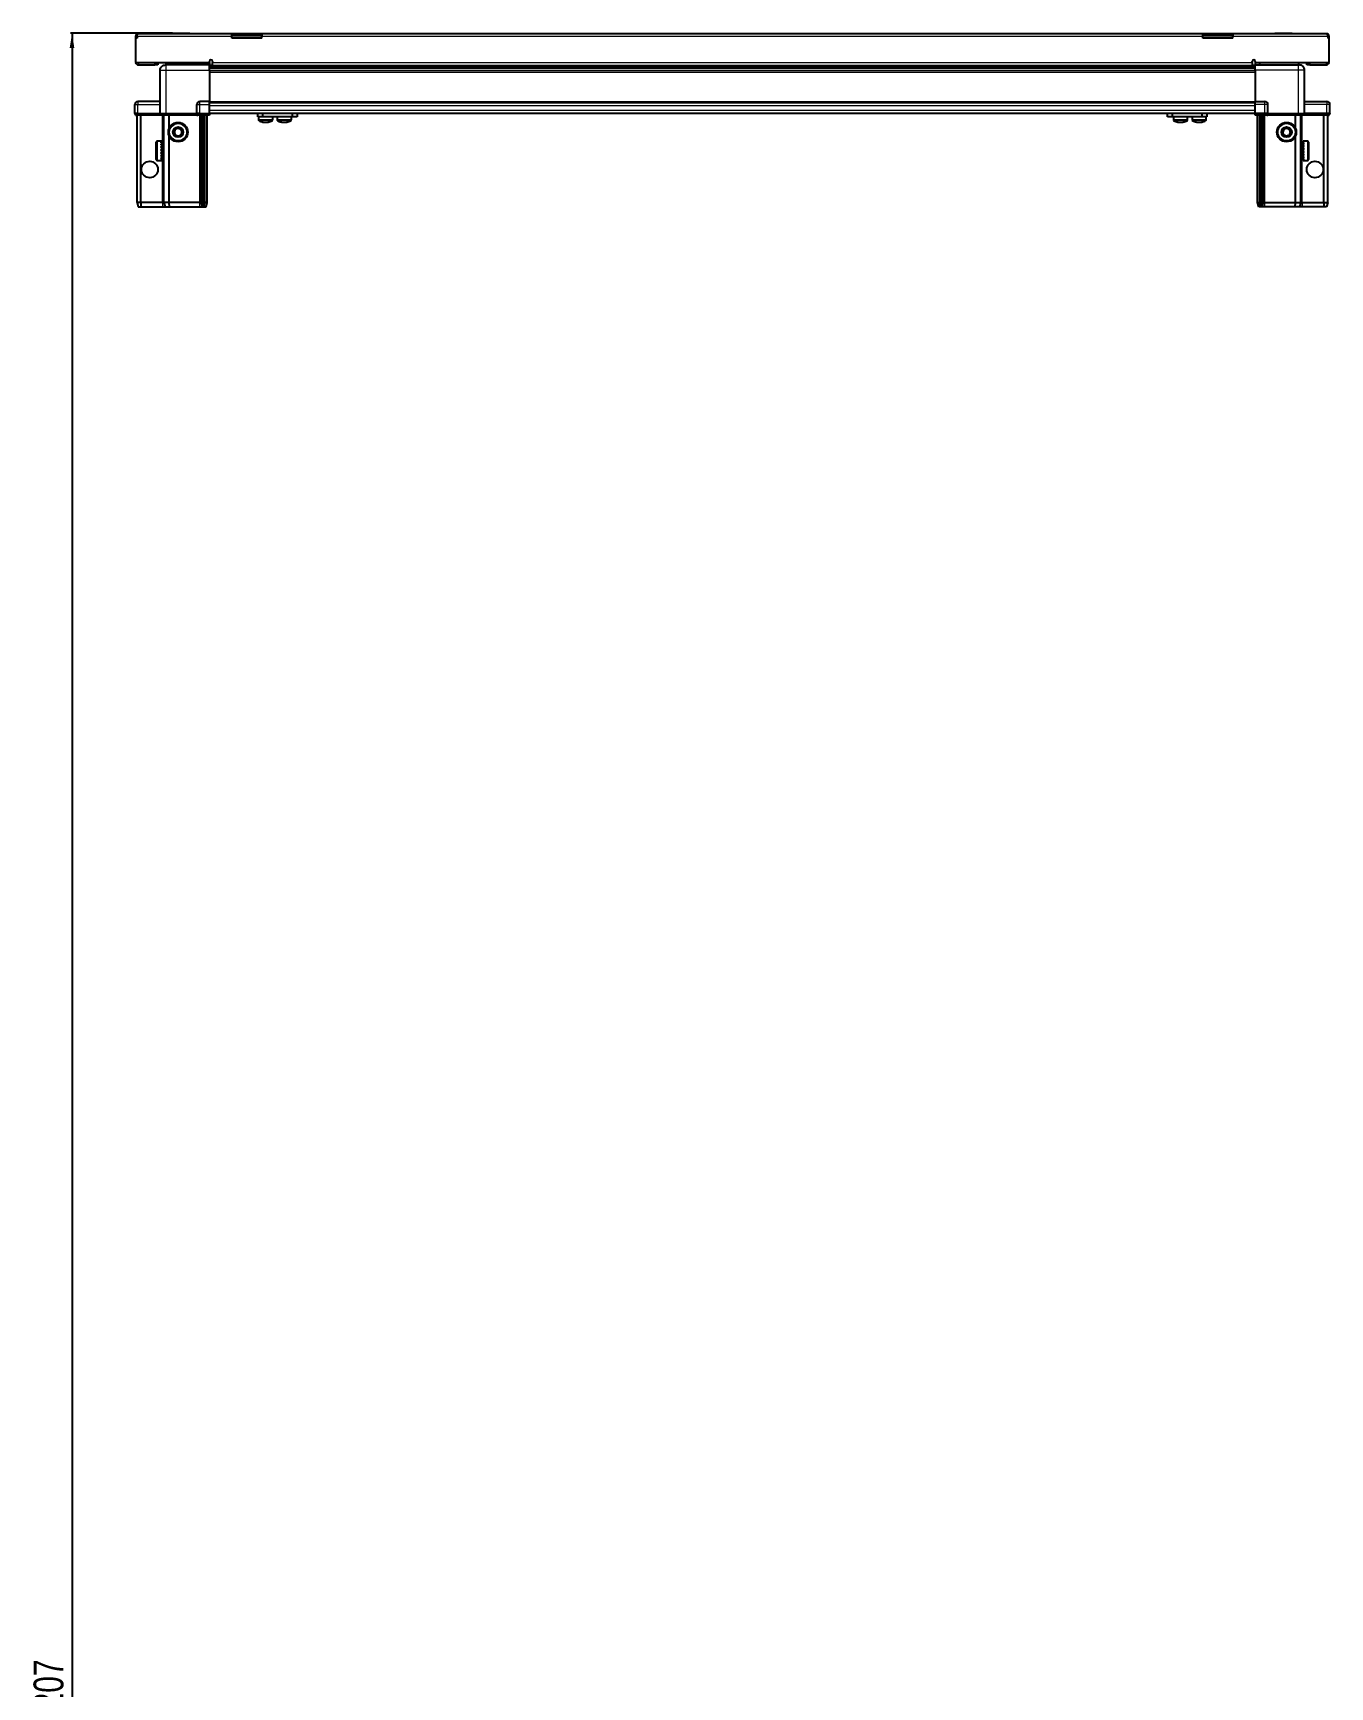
# Model space of a CAD drawing. Header units: millimetres. Extents: x 799 to 5057, y -1414 to 2134.
# Drawn here: x 855 to 1723, y -307 to 799 of the extents above; entities that cross this region are included whole.
import ezdxf

# ---------------------------------------------------------------- set-up
doc = ezdxf.new("R2010")
doc.units = ezdxf.units.MM
doc.layers.add('FORMAT', color=7, linetype='Continuous')
doc.styles.add('SLDTEXTSTYLE0', font='TXT', dxfattribs={"width": 0.75})
doc.dimstyles.new('SLDDIMSTYLE0', dxfattribs={"dimtxt": 20, "dimasz": 10, "dimexe": 0, "dimexo": 0.0625, "dimgap": 5, "dimtad": 2, "dimdec": 1, "dimrnd": 1e-09, "dimzin": 12, "dimdsep": 46, "dimtxsty": 'SLDTEXTSTYLE0', "dimsah": 1, "dimcen": 0.09, "dimadec": 0, "dimazin": 3, "dimtfac": 1, "dimtofl": 0, "dimtmove": 0, "dimatfit": 3, "dimfxl": 0, "dimfrac": 2, "dimtolj": 1, "dimtzin": 12, "dimarcsym": 0})

# ---------------------------------------------------------------- blocks, each defined once
blk = doc.blocks.new('_D_9')
at = {"layer": 'FORMAT'}
for p, q in [((948.8, 799.4), (880.5, 799.4)), ((881.5, 799.4), (881.5, -1407.6)), ((926.1, -1407.6), (880.5, -1407.6))]:
    blk.add_line(p, q, dxfattribs=at)
for points in [[(881.5, 799.4), (879.9, 789.4), (883, 789.4)], [(881.5, -1407.6), (883, -1397.6), (879.9, -1397.6)]]:
    blk.add_solid(points, dxfattribs=at)
at = {"layer": 'FORMAT', "insert": (855.7, -333.6), "char_height": 20, "attachment_point": 1, "rotation": 90, "style": 'SLDTEXTSTYLE0'}
blk.add_mtext('2207', dxfattribs=at)

msp = doc.modelspace()

# ---------------------------------------------------------------- linework, layer by layer
at = {"color": 7, "linetype": 'Continuous', "lineweight": 25}
for p, q in [((924.97, 797.01), (923.97, 797.01)), ((923.97, 797.01), (923.97, 796.11)), ((924.97, 797.01), (924.97, 796.11)), ((925.57, 799.11), (988.47, 799.11)), ((948.84, 799.41), (948.84, 799.11)), ((948.84, 799.41), (960.41, 799.41)), ((960.41, 799.11), (960.41, 799.41)), ((988.47, 797.01), (988.47, 799.11)), ((988.47, 799.11), (998.47, 799.11)), ((998.47, 797.61), (988.47, 797.61)), ((988.47, 796.11), (988.47, 797.01)), ((998.47, 799.11), (1008.47, 799.11)), ((1008.47, 797.61), (998.47, 797.61)), ((1008.47, 799.11), (1638.47, 799.11)), ((1008.47, 799.11), (1008.47, 797.01)), ((1008.47, 796.11), (1008.47, 797.01)), ((1638.47, 797.01), (1638.47, 799.11)), ((1638.47, 799.11), (1648.47, 799.11)), ((1648.47, 797.61), (1638.47, 797.61)), ((1638.47, 796.11), (1638.47, 797.01)), ((1648.47, 799.11), (1658.47, 799.11)), ((1658.47, 797.61), (1648.47, 797.61)), ((1658.47, 799.11), (1658.47, 797.01)), ((1658.47, 799.11), (1721.37, 799.11)), ((1658.47, 796.11), (1658.47, 797.01)), ((1686.54, 799.41), (1686.54, 799.11)), ((1686.54, 799.41), (1697.02, 799.41)), ((1697.02, 799.41), (1698.11, 799.41)), ((1698.11, 799.11), (1698.11, 799.41)), ((1721.97, 797.01), (1721.97, 796.11)), ((1721.97, 797.01), (1722.97, 797.01)), ((1722.97, 796.11), (1722.97, 797.01)), ((923.97, 796.11), (923.97, 779.61)), ((924.97, 796.11), (923.97, 796.11)), ((1008.47, 796.11), (988.47, 796.11)), ((1658.47, 796.11), (1638.47, 796.11)), ((1722.97, 796.11), (1721.97, 796.11)), ((1722.97, 779.61), (1722.97, 796.11)), ((923.97, 779.61), (973.47, 779.61)), ((926.07, 778.11), (936.97, 778.11)), ((938.97, 778.11), (936.97, 778.11)), ((938.97, 779.61), (938.97, 778.11)), ((944.22, 779.61), (944.22, 778.11)), ((973.47, 778.11), (944.47, 778.11)), ((970.72, 778.11), (970.72, 779.61)), ((973.47, 779.61), (973.47, 780.46)), ((973.47, 779.61), (973.47, 778.11)), ((973.47, 777.46), (997.35, 777.46)), ((1673.47, 775.66), (973.47, 775.66)), ((1673.47, 775.63), (973.47, 775.63)), ((975.47, 780.46), (975.47, 779.71)), ((975.47, 777.61), (975.47, 779.71)), ((975.47, 777.61), (1671.47, 777.61)), ((991.97, 777.61), (991.97, 777.46)), ((992.13, 777.61), (992.13, 777.46)), ((992.34, 777.61), (992.34, 777.46)), ((992.89, 777.61), (992.89, 777.46)), ((993.3, 777.61), (993.3, 777.46)), ((994.19, 777.61), (994.19, 777.46)), ((994.78, 777.61), (994.78, 777.46)), ((995.92, 777.61), (995.92, 777.46)), ((996.61, 777.61), (996.61, 777.46)), ((997.35, 777.46), (997.89, 777.46)), ((997.89, 777.61), (997.89, 777.46)), ((997.89, 777.46), (998.62, 777.46)), ((997.89, 777.46), (997.89, 777.46)), ((998.08, 777.61), (998.08, 777.46)), ((998.58, 777.61), (998.58, 777.46)), ((998.62, 777.46), (998.63, 777.46)), ((998.63, 777.61), (998.63, 777.46)), ((998.63, 777.46), (999.59, 777.46)), ((999.59, 777.46), (1647.35, 777.46)), ((999.92, 777.61), (999.92, 777.46)), ((999.93, 777.61), (999.93, 777.46)), ((1000.63, 777.61), (1000.63, 777.46)), ((1001.8, 777.61), (1001.8, 777.46)), ((1002.42, 777.61), (1002.42, 777.46)), ((1003.37, 777.61), (1003.37, 777.46)), ((1003.82, 777.61), (1003.82, 777.46)), ((1004.45, 777.61), (1004.45, 777.46)), ((1004.7, 777.61), (1004.7, 777.46)), ((1004.94, 777.61), (1004.94, 777.46)), ((1004.97, 777.61), (1004.97, 777.46)), ((1641.97, 777.61), (1641.97, 777.46)), ((1642.08, 777.61), (1642.08, 777.46)), ((1642.26, 777.61), (1642.26, 777.46)), ((1642.77, 777.61), (1642.77, 777.46)), ((1643.16, 777.61), (1643.16, 777.46)), ((1644.02, 777.61), (1644.02, 777.46)), ((1644.58, 777.61), (1644.58, 777.46)), ((1645.7, 777.61), (1645.7, 777.46)), ((1646.38, 777.61), (1646.38, 777.46)), ((1647.35, 777.46), (1647.65, 777.46)), ((1647.65, 777.61), (1647.65, 777.46)), ((1647.65, 777.46), (1647.66, 777.46)), ((1647.66, 777.46), (1648.39, 777.46)), ((1647.92, 777.61), (1647.92, 777.46)), ((1648.39, 777.61), (1648.39, 777.46)), ((1648.39, 777.46), (1649.68, 777.46)), ((1649.59, 777.46), (1673.47, 777.46)), ((1649.68, 777.61), (1649.68, 777.46)), ((1649.78, 777.61), (1649.78, 777.46)), ((1650.4, 777.61), (1650.4, 777.46)), ((1651.6, 777.61), (1651.6, 777.46)), ((1652.22, 777.61), (1652.22, 777.46)), ((1653.21, 777.61), (1653.21, 777.46)), ((1653.68, 777.61), (1653.68, 777.46)), ((1654.35, 777.61), (1654.35, 777.46)), ((1654.63, 777.61), (1654.63, 777.46)), ((1654.92, 777.61), (1654.92, 777.46)), ((1654.97, 777.46), (1654.97, 777.61)), ((1654.97, 777.61), (1654.97, 777.46)), ((1671.47, 779.71), (1671.47, 780.46)), ((1671.47, 779.71), (1671.47, 777.61)), ((1673.47, 780.46), (1673.47, 779.61)), ((1673.47, 779.61), (1722.97, 779.61)), ((1673.47, 779.61), (1673.47, 778.11)), ((1673.47, 778.11), (1702.47, 778.11)), ((1676.22, 779.61), (1676.22, 778.11)), ((1702.72, 778.11), (1702.72, 779.61)), ((1707.97, 778.11), (1707.97, 779.61)), ((1709.97, 778.11), (1707.97, 778.11)), ((1709.97, 778.11), (1720.87, 778.11)), ((940.47, 745.61), (940.47, 774.61)), ((973.47, 774.61), (973.47, 753.61)), ((1673.47, 774.61), (1673.47, 753.61)), ((1706.47, 745.61), (1706.47, 774.61)), ((940.47, 753.61), (925.47, 753.61)), ((973.47, 753.61), (966.97, 753.61)), ((973.47, 751.61), (973.47, 753.61)), ((973.47, 752.96), (1673.47, 752.96)), ((1673.47, 753.61), (1679.97, 753.61)), ((1673.47, 751.61), (1673.47, 753.61)), ((1706.47, 753.61), (1721.47, 753.61)), ((923.47, 745.61), (923.47, 751.61)), ((923.47, 745.61), (923.47, 745.27)), ((923.47, 745.61), (923.47, 745.61)), ((923.47, 745.61), (923.47, 745.27)), ((925.47, 745.61), (923.47, 745.61)), ((923.47, 745.27), (923.97, 744.41)), ((923.47, 745.27), (923.97, 744.41)), ((923.97, 744.41), (925.47, 744.41)), ((924.97, 686.11), (924.97, 744.41)), ((925.47, 745.61), (940.27, 745.61)), ((940.27, 744.41), (925.47, 744.41)), ((927.47, 686.11), (927.47, 744.41)), ((940.27, 745.61), (940.47, 745.61)), ((940.47, 744.41), (940.27, 744.41)), ((940.47, 745.61), (940.47, 744.41)), ((940.47, 745.61), (944.47, 745.61)), ((944.47, 744.41), (940.47, 744.41)), ((942.97, 686.11), (942.97, 744.41)), ((944.47, 745.61), (964.77, 745.61)), ((964.77, 744.41), (944.47, 744.41)), ((946.47, 735.61), (946.47, 744.41)), ((964.77, 745.61), (964.97, 745.61)), ((964.97, 744.41), (964.77, 744.41)), ((964.97, 745.61), (964.97, 751.61)), ((964.97, 745.61), (964.97, 744.41)), ((966.97, 745.61), (964.97, 745.61)), ((964.97, 745.61), (966.97, 745.61)), ((964.97, 744.41), (965.65, 744.41)), ((973.47, 744.41), (965.65, 744.41)), ((966.97, 745.61), (973.47, 745.61)), ((966.97, 745.27), (973.47, 745.27)), ((967.97, 686.11), (967.97, 744.41)), ((968.97, 686.11), (968.97, 744.41)), ((970.47, 686.11), (970.47, 744.41)), ((971.97, 686.11), (971.97, 744.41)), ((973.47, 745.61), (973.47, 751.61)), ((973.47, 745.76), (1673.47, 745.76)), ((973.47, 745.61), (973.47, 745.27)), ((973.47, 745.27), (973.47, 744.41)), ((1005.92, 743.26), (1005.92, 745.76)), ((1008.92, 743.26), (1005.92, 743.26)), ((1006.27, 743.26), (1006.27, 741.35)), ((1008.92, 745.76), (1008.92, 743.26)), ((1029.12, 743.26), (1008.92, 743.26)), ((1015.77, 741.35), (1015.77, 743.26)), ((1018.72, 743.26), (1018.72, 741.35)), ((1018.77, 743.26), (1018.77, 741.35)), ((1028.27, 741.35), (1028.27, 743.26)), ((1029.12, 743.26), (1029.12, 745.76)), ((1032.12, 743.26), (1029.12, 743.26)), ((1032.12, 745.76), (1032.12, 743.26)), ((1614.82, 743.26), (1614.82, 745.76)), ((1617.82, 743.26), (1614.82, 743.26)), ((1617.82, 745.76), (1617.82, 743.26)), ((1638.02, 743.26), (1617.82, 743.26)), ((1618.67, 743.26), (1618.67, 741.35)), ((1628.17, 741.35), (1628.17, 743.26)), ((1628.22, 741.35), (1628.22, 743.26)), ((1631.17, 743.26), (1631.17, 741.35)), ((1638.02, 743.26), (1638.02, 745.76)), ((1641.02, 743.26), (1638.02, 743.26)), ((1640.67, 741.35), (1640.67, 743.26)), ((1641.02, 745.76), (1641.02, 743.26)), ((1673.47, 745.61), (1673.47, 751.61)), ((1673.47, 745.61), (1679.97, 745.61)), ((1673.47, 745.61), (1673.47, 745.27)), ((1673.47, 745.61), (1673.47, 745.61)), ((1679.97, 745.61), (1673.47, 745.61)), ((1673.47, 744.41), (1673.47, 745.27)), ((1673.47, 745.27), (1673.47, 745.27)), ((1673.47, 745.27), (1679.97, 745.27)), ((1681.29, 744.41), (1673.47, 744.41)), ((1674.97, 686.11), (1674.97, 744.41)), ((1676.47, 686.11), (1676.47, 744.41)), ((1677.97, 686.11), (1677.97, 744.41)), ((1678.97, 686.11), (1678.97, 744.41)), ((1681.97, 745.61), (1679.97, 745.61)), ((1681.29, 744.41), (1681.97, 744.41)), ((1681.97, 745.61), (1681.97, 751.61)), ((1681.97, 745.61), (1681.97, 744.41)), ((1681.97, 745.61), (1682.17, 745.61)), ((1682.17, 744.41), (1681.97, 744.41)), ((1682.17, 745.61), (1702.47, 745.61)), ((1702.47, 744.41), (1682.17, 744.41)), ((1700.47, 735.61), (1700.47, 744.41)), ((1702.47, 745.61), (1706.47, 745.61)), ((1706.47, 744.41), (1702.47, 744.41)), ((1703.97, 686.11), (1703.97, 744.41)), ((1706.47, 745.61), (1706.47, 744.41)), ((1706.47, 745.61), (1706.67, 745.61)), ((1706.67, 744.41), (1706.47, 744.41)), ((1706.67, 745.61), (1721.47, 745.61)), ((1721.47, 745.61), (1706.67, 745.61)), ((1721.47, 744.41), (1706.67, 744.41)), ((1719.47, 686.11), (1719.47, 744.41)), ((1723.47, 745.61), (1721.47, 745.61)), ((1721.47, 744.41), (1722.97, 744.41)), ((1721.97, 686.11), (1721.97, 744.41)), ((1722.97, 744.41), (1723.47, 745.27)), ((1723.47, 745.61), (1723.47, 751.61)), ((1723.47, 745.61), (1723.47, 745.27)), ((946.47, 686.11), (946.47, 730.61)), ((1700.47, 686.11), (1700.47, 730.61)), ((937.77, 714.91), (937.77, 726.31)), ((941.47, 727.11), (938.57, 727.11)), ((940.97, 727.01), (941.47, 727.01)), ((940.97, 727.01), (940.97, 726.85)), ((940.97, 726.85), (941.47, 726.85)), ((940.97, 726.36), (941.47, 726.36)), ((940.97, 726.36), (940.97, 725.98)), ((940.97, 725.98), (941.47, 725.98)), ((940.97, 725.14), (941.47, 725.14)), ((940.97, 725.14), (940.97, 724.59)), ((940.97, 724.59), (941.47, 724.59)), ((940.97, 723.48), (941.47, 723.48)), ((940.97, 723.48), (940.97, 722.8)), ((940.97, 722.8), (941.47, 722.8)), ((940.97, 721.54), (941.47, 721.54)), ((940.97, 721.54), (940.97, 720.81)), ((940.97, 721.24), (941.47, 721.24)), ((940.97, 720.81), (941.47, 720.81)), ((940.97, 719.51), (941.47, 719.51)), ((940.97, 719.51), (940.97, 718.79)), ((941.47, 727.01), (941.47, 727.11)), ((941.47, 726.85), (941.47, 727.01)), ((941.47, 726.36), (941.47, 726.85)), ((941.47, 725.98), (941.47, 726.36)), ((941.47, 725.14), (941.47, 725.98)), ((941.47, 724.59), (941.47, 725.14)), ((941.57, 725.01), (941.47, 725.01)), ((941.47, 723.48), (941.47, 724.59)), ((941.47, 722.8), (941.47, 723.48)), ((941.47, 721.54), (941.47, 722.8)), ((941.47, 721.24), (941.47, 721.54)), ((941.47, 719.51), (941.47, 720.81)), ((941.57, 723.49), (941.57, 725.01)), ((941.57, 716.21), (941.57, 723.49)), ((942.45, 723.92), (941.97, 724.61)), ((941.97, 716.61), (941.97, 724.61)), ((942.94, 724.61), (942.45, 723.92)), ((942.45, 717.3), (942.45, 723.92)), ((942.97, 724.61), (942.94, 724.61)), ((942.94, 716.61), (942.94, 724.61)), ((1704, 724.61), (1703.97, 724.61)), ((1704.49, 723.92), (1704, 724.61)), ((1704, 724.61), (1704, 723.56)), ((1704, 723.56), (1704, 716.61)), ((1704.97, 724.61), (1704.49, 723.92)), ((1704.49, 723.92), (1704.49, 723.05)), ((1704.49, 723.05), (1704.49, 717.3)), ((1704.97, 724.61), (1704.97, 723.56)), ((1704.97, 723.56), (1704.97, 716.61)), ((1705.47, 725.01), (1705.37, 725.01)), ((1705.37, 725.01), (1705.37, 716.21)), ((1708.37, 727.11), (1705.47, 727.11)), ((1705.47, 727.11), (1705.47, 727.1)), ((1705.97, 727.1), (1705.47, 727.1)), ((1705.47, 727.1), (1705.47, 727.02)), ((1705.47, 727.02), (1705.47, 726.67)), ((1705.97, 727.02), (1705.47, 727.02)), ((1705.97, 726.67), (1705.47, 726.67)), ((1705.47, 726.67), (1705.47, 726.37)), ((1705.47, 726.37), (1705.47, 725.65)), ((1705.97, 726.37), (1705.47, 726.37)), ((1705.97, 725.65), (1705.47, 725.65)), ((1705.47, 725.65), (1705.47, 725.16)), ((1705.47, 725.16), (1705.47, 724.14)), ((1705.97, 725.16), (1705.47, 725.16)), ((1705.97, 724.14), (1705.47, 724.14)), ((1705.47, 724.14), (1705.47, 723.5)), ((1705.47, 723.5), (1705.47, 722.28)), ((1705.97, 723.5), (1705.47, 723.5)), ((1705.97, 722.28), (1705.47, 722.28)), ((1705.47, 722.28), (1705.47, 721.74)), ((1705.97, 721.74), (1705.47, 721.74)), ((1705.47, 721.56), (1705.47, 720.26)), ((1705.97, 721.56), (1705.47, 721.56)), ((1705.97, 720.26), (1705.47, 720.26)), ((1705.97, 719.87), (1705.47, 719.87)), ((1705.47, 719.87), (1705.47, 719.53)), ((1705.97, 719.53), (1705.47, 719.53)), ((1705.47, 719.53), (1705.47, 718.27)), ((1705.97, 727.02), (1705.97, 727.1)), ((1705.97, 726.37), (1705.97, 726.67)), ((1705.97, 725.16), (1705.97, 725.65)), ((1705.97, 723.5), (1705.97, 724.14)), ((1705.97, 721.56), (1705.97, 722.28)), ((1705.97, 719.53), (1705.97, 720.26)), ((1709.17, 726.31), (1709.17, 724.82)), ((1709.17, 724.82), (1709.17, 714.91)), ((938.57, 714.11), (941.47, 714.11)), ((940.97, 719.38), (941.47, 719.38)), ((940.97, 718.79), (941.47, 718.79)), ((940.97, 717.58), (941.47, 717.58)), ((940.97, 717.58), (940.97, 716.95)), ((940.97, 716.95), (941.47, 716.95)), ((940.97, 715.95), (941.47, 715.95)), ((940.97, 715.95), (940.97, 715.47)), ((940.97, 715.47), (941.47, 715.47)), ((940.97, 714.78), (941.47, 714.78)), ((940.97, 714.78), (940.97, 714.49)), ((940.97, 714.49), (941.47, 714.49)), ((940.97, 714.17), (941.47, 714.17)), ((940.97, 714.17), (940.97, 714.11)), ((940.97, 714.11), (941.47, 714.11)), ((941.47, 718.79), (941.47, 719.38)), ((941.47, 717.58), (941.47, 718.79)), ((941.47, 716.95), (941.47, 717.58)), ((941.47, 715.95), (941.47, 716.95)), ((941.47, 716.21), (941.57, 716.21)), ((941.47, 715.47), (941.47, 715.95)), ((941.47, 714.78), (941.47, 715.47)), ((941.47, 714.49), (941.47, 714.78)), ((941.47, 714.17), (941.47, 714.49)), ((941.47, 714.11), (941.47, 714.17)), ((941.47, 714.11), (941.47, 714.11)), ((941.97, 716.61), (942.45, 717.3)), ((942.45, 717.3), (942.94, 716.61)), ((942.94, 716.61), (942.97, 716.61)), ((1703.97, 716.61), (1704, 716.61)), ((1704, 716.61), (1704.49, 717.3)), ((1704.49, 717.3), (1704.97, 716.61)), ((1705.37, 716.21), (1705.47, 716.21)), ((1705.97, 718.27), (1705.47, 718.27)), ((1705.47, 718.27), (1705.47, 717.6)), ((1705.47, 717.6), (1705.47, 716.51)), ((1705.97, 717.6), (1705.47, 717.6)), ((1705.97, 716.51), (1705.47, 716.51)), ((1705.47, 716.51), (1705.47, 715.96)), ((1705.47, 715.96), (1705.47, 715.15)), ((1705.97, 715.96), (1705.47, 715.96)), ((1705.97, 715.15), (1705.47, 715.15)), ((1705.47, 715.15), (1705.47, 714.79)), ((1705.47, 714.79), (1705.47, 714.33)), ((1705.97, 714.79), (1705.47, 714.79)), ((1705.97, 714.33), (1705.47, 714.33)), ((1705.47, 714.33), (1705.47, 714.18)), ((1705.47, 714.18), (1705.47, 714.11)), ((1705.97, 714.18), (1705.47, 714.18)), ((1705.47, 714.11), (1708.37, 714.11)), ((1705.97, 717.6), (1705.97, 718.27)), ((1705.97, 715.96), (1705.97, 716.51)), ((1705.97, 714.79), (1705.97, 715.15)), ((1705.97, 714.18), (1705.97, 714.33)), ((927.47, 686.11), (924.97, 686.11)), ((924.97, 686.11), (925.77, 683.11)), ((925.77, 683.11), (927.63, 683.11)), ((941.97, 686.11), (927.47, 686.11)), ((927.47, 686.11), (927.63, 683.11)), ((927.63, 683.11), (941.97, 683.11)), ((942.97, 686.11), (941.97, 686.11)), ((941.97, 683.11), (943.77, 683.11)), ((946.47, 686.11), (942.97, 686.11)), ((942.97, 686.11), (943.77, 683.11)), ((943.77, 683.11), (946.8, 683.11)), ((966.97, 686.11), (946.47, 686.11)), ((946.8, 683.11), (946.47, 686.11)), ((946.8, 683.11), (966.97, 683.11)), ((967.97, 686.11), (966.97, 686.11)), ((966.97, 683.11), (968.77, 683.11)), ((968.97, 686.11), (967.97, 686.11)), ((968.77, 683.11), (967.97, 686.11)), ((968.77, 683.11), (969.51, 683.11)), ((970.47, 686.11), (968.97, 686.11)), ((969.51, 683.11), (968.97, 686.11)), ((969.51, 683.11), (970.02, 683.11)), ((970.02, 683.11), (970.47, 686.11)), ((970.02, 683.11), (971.17, 683.11)), ((971.97, 686.11), (970.47, 686.11)), ((971.17, 683.11), (971.97, 686.11)), ((1675.77, 683.11), (1674.97, 686.11)), ((1674.97, 686.11), (1676.47, 686.11)), ((1676.93, 683.11), (1675.77, 683.11)), ((1676.47, 686.11), (1677.97, 686.11)), ((1676.93, 683.11), (1676.47, 686.11)), ((1677.43, 683.11), (1676.93, 683.11)), ((1677.43, 683.11), (1677.97, 686.11)), ((1678.17, 683.11), (1677.43, 683.11)), ((1677.97, 686.11), (1678.97, 686.11)), ((1678.17, 683.11), (1678.97, 686.11)), ((1679.97, 683.11), (1678.17, 683.11)), ((1678.97, 686.11), (1679.97, 686.11)), ((1679.97, 686.11), (1700.47, 686.11)), ((1700.14, 683.11), (1679.97, 683.11)), ((1700.14, 683.11), (1700.47, 686.11)), ((1703.17, 683.11), (1700.14, 683.11)), ((1700.47, 686.11), (1703.97, 686.11)), ((1703.97, 686.11), (1703.17, 683.11)), ((1704.97, 683.11), (1703.17, 683.11)), ((1703.97, 686.11), (1704.97, 686.11)), ((1704.97, 686.11), (1719.47, 686.11)), ((1719.32, 683.11), (1704.97, 683.11)), ((1719.47, 686.11), (1719.32, 683.11)), ((1721.17, 683.11), (1719.32, 683.11)), ((1719.47, 686.11), (1721.97, 686.11)), ((1721.97, 686.11), (1721.17, 683.11))]:
    msp.add_line(p, q, dxfattribs=at)
at = {"color": 8, "linetype": 'Continuous', "lineweight": 18}
for p, q in [((988.47, 797.01), (924.97, 797.01)), ((998.47, 797.61), (998.47, 799.11)), ((1638.47, 797.01), (1008.47, 797.01)), ((1648.47, 799.11), (1648.47, 797.61)), ((1721.97, 797.01), (1658.47, 797.01)), ((926.07, 779.61), (926.07, 778.11)), ((936.97, 778.11), (936.97, 779.61)), ((973.47, 778.11), (975.47, 778.11)), ((1673.47, 776.87), (973.47, 776.87)), ((975.47, 779.71), (1671.47, 779.71)), ((1671.47, 778.11), (1673.47, 778.11)), ((1709.97, 779.61), (1709.97, 778.11)), ((1720.87, 779.61), (1720.87, 778.11)), ((944.47, 774.61), (973.47, 774.61)), ((944.47, 745.61), (944.47, 774.61)), ((973.47, 774.42), (1673.47, 774.42)), ((1673.47, 773.01), (973.47, 773.01)), ((1702.47, 774.61), (1673.47, 774.61)), ((1702.47, 745.61), (1702.47, 774.61)), ((925.47, 753.61), (925.47, 751.61)), ((966.97, 751.61), (966.97, 753.61)), ((973.47, 753.61), (1673.47, 753.61)), ((1679.97, 751.61), (1679.97, 753.61)), ((1721.47, 753.61), (1721.47, 751.61)), ((923.47, 751.61), (925.47, 751.61)), ((925.47, 745.61), (925.47, 751.61)), ((925.47, 751.61), (940.47, 751.61)), ((925.47, 745.61), (925.47, 744.41)), ((940.27, 744.41), (940.27, 745.61)), ((941.97, 724.61), (941.97, 744.41)), ((944.47, 745.61), (944.47, 744.41)), ((964.77, 744.41), (964.77, 745.61)), ((964.97, 751.61), (966.97, 751.61)), ((966.97, 751.61), (973.47, 751.61)), ((966.97, 745.61), (966.97, 751.61)), ((966.97, 745.61), (966.97, 745.27)), ((966.97, 686.11), (966.97, 744.41)), ((973.47, 750.96), (1673.47, 750.96)), ((973.47, 747.76), (1673.47, 747.76)), ((1679.97, 751.61), (1673.47, 751.61)), ((1673.47, 745.61), (1673.47, 745.27)), ((1679.97, 745.61), (1679.97, 751.61)), ((1681.97, 751.61), (1679.97, 751.61)), ((1679.97, 745.61), (1679.97, 745.27)), ((1679.97, 686.11), (1679.97, 744.41)), ((1682.17, 745.61), (1682.17, 744.41)), ((1702.47, 745.61), (1702.47, 744.41)), ((1704.97, 724.61), (1704.97, 744.41)), ((1721.47, 751.61), (1706.47, 751.61)), ((1706.67, 745.61), (1706.67, 744.41)), ((1721.47, 745.61), (1721.47, 751.61)), ((1723.47, 751.61), (1721.47, 751.61)), ((1721.47, 745.61), (1721.47, 744.41)), ((1015.77, 741.35), (1006.27, 741.35)), ((1015.58, 740.98), (1006.46, 740.98)), ((1018.77, 741.35), (1018.72, 741.35)), ((1028.27, 741.35), (1018.77, 741.35)), ((1018.96, 740.98), (1018.91, 740.98)), ((1028.08, 740.98), (1018.96, 740.98)), ((1620.88, 741.35), (1618.67, 741.35)), ((1620.98, 740.98), (1618.86, 740.98)), ((1628.17, 741.35), (1620.88, 741.35)), ((1627.98, 740.98), (1620.98, 740.98)), ((1628.03, 740.98), (1627.98, 740.98)), ((1628.22, 741.35), (1628.17, 741.35)), ((1638.67, 741.35), (1631.17, 741.35)), ((1638.56, 740.98), (1631.36, 740.98)), ((1640.48, 740.98), (1638.56, 740.98)), ((1640.67, 741.35), (1638.67, 741.35)), ((938.57, 714.11), (938.57, 727.11)), ((1708.37, 727.11), (1708.37, 725.41)), ((1708.37, 725.41), (1708.37, 714.11)), ((941.97, 686.11), (941.97, 716.61)), ((1704.97, 686.11), (1704.97, 716.61)), ((941.97, 686.11), (941.97, 683.11)), ((966.97, 683.11), (966.97, 686.11)), ((1679.97, 683.11), (1679.97, 686.11)), ((1704.97, 686.11), (1704.97, 683.11))]:
    msp.add_line(p, q, dxfattribs=at)
at = {"color": 7, "linetype": 'Continuous', "lineweight": 25}
for centre, radius in [((952.47, 733.11), 6.5), ((952.47, 733.11), 3.46), ((1694.47, 733.11), 6.5), ((1694.47, 733.11), 3.46), ((933.47, 708.11), 5.5), ((1713.47, 708.11), 5.5)]:
    msp.add_circle(centre, radius, dxfattribs=at)
at = {"color": 8, "linetype": 'Continuous', "lineweight": 18}
for centre in [(952.47, 733.11), (1694.47, 733.11)]:
    msp.add_circle(centre, 5.7, dxfattribs=at)
at = {"color": 7, "linetype": 'Continuous', "lineweight": 25}
for centre, radius, start, end in [((926.07, 780.21), 2.1, 196.60155, 270), ((974.47, 780.46), 1, 0, 180), ((1672.47, 780.46), 1, 0, 180), ((1720.87, 780.21), 2.1, 270, 343.39845), ((925.47, 751.61), 2, 90, 180), ((966.97, 751.61), 2, 90, 180), ((1679.97, 751.61), 2, 0, 90), ((1721.47, 751.61), 2, 0, 90), ((952.47, 733.11), 2.5, 134.92207, 194.92207), ((952.47, 733.11), 2.5, 194.92207, 254.92207), ((952.47, 733.11), 2.5, 74.92207, 134.92207), ((952.47, 733.11), 2.5, 254.92207, 314.92207), ((952.47, 733.11), 2.5, 14.92207, 74.92207), ((952.47, 733.11), 2.5, 314.92207, 14.92207), ((1006.72, 741.35), 0.45, 180, 235.28209), ((1011.02, 747.56), 8, 235.28209, 258.9392), ((1011.02, 747.56), 8, 281.00757, 304.71791), ((1015.32, 741.35), 0.45, 304.71791, 0), ((1019.17, 741.35), 0.45, 180, 235.28209), ((1019.22, 741.35), 0.45, 180, 235.28209), ((1023.47, 747.56), 8, 235.28209, 256.54113), ((1023.52, 747.56), 8, 235.28209, 259.06255), ((1023.52, 747.56), 8, 280.87532, 304.71791), ((1027.82, 741.35), 0.45, 304.71791, 0), ((1619.12, 741.35), 0.45, 180, 235.28209), ((1623.42, 747.56), 8, 235.28209, 259.05401), ((1623.42, 747.56), 8, 280.84597, 304.71791), ((1623.47, 747.56), 8, 280.92113, 304.71791), ((1627.72, 741.35), 0.45, 304.71791, 0), ((1627.77, 741.35), 0.45, 304.71791, 0), ((1631.62, 741.35), 0.45, 180, 235.28209), ((1635.92, 747.56), 8, 235.28209, 258.92302), ((1635.92, 747.56), 8, 280.93918, 304.71791), ((1640.22, 741.35), 0.45, 304.71791, 0), ((1694.47, 733.11), 2.5, 118.29497, 178.29497), ((1694.47, 733.11), 2.5, 178.29497, 238.29497), ((1694.47, 733.11), 2.5, 238.29497, 298.29497), ((1694.47, 733.11), 2.5, 58.29497, 118.29497), ((1694.47, 733.11), 2.5, 298.29497, 358.29497), ((1694.47, 733.11), 2.5, 358.29497, 58.29497), ((938.57, 726.31), 0.8, 90, 180), ((941.97, 725.01), 0.4, 180, 270), ((1704.97, 725.01), 0.4, 270, 0), ((1708.37, 726.31), 0.8, 360, 90), ((938.57, 714.91), 0.8, 180, 270), ((941.97, 716.21), 0.4, 90, 180), ((1704.97, 716.21), 0.4, 360, 90), ((1708.37, 714.91), 0.8, 270, 0)]:
    msp.add_arc(centre, radius, start, end, dxfattribs=at)
for centre, start_param, end_param in [((966.97, 741.81), 0, 0.7227342), ((1679.97, 741.81), 5.5604511, 6.2831853)]:
    msp.add_ellipse(centre, major_axis=(0, 3.46), ratio=0.5773503, start_param=start_param, end_param=end_param, dxfattribs=at)
for points, knots in [([(925.6, 799.02), (925.51, 799.01), (925.18, 798.96), (924.68, 798.63), (924.22, 798.08), (924, 797.5), (923.98, 797.13), (923.97, 797.01)], [0, 0, 0, 0, 0.0979668, 0.3537447, 0.6095195, 0.8652942, 1, 1, 1, 1]), ([(924.97, 797.01), (925.02, 797.26), (925.11, 797.75), (925.24, 798.4), (925.37, 798.86), (925.48, 799.08), (925.55, 799.1), (925.57, 799.11)], [0, 0, 0, 0, 0.2302553, 0.4485219, 0.6667858, 0.8850496, 1, 1, 1, 1]), ([(1721.37, 799.11), (1721.42, 799.08), (1721.51, 799.03), (1721.64, 798.63), (1721.77, 798.08), (1721.88, 797.5), (1721.95, 797.13), (1721.97, 797.01)], [0, 0, 0, 0, 0.2302553, 0.4485219, 0.6667858, 0.8850496, 1, 1, 1, 1]), ([(1722.97, 797.01), (1722.94, 797.26), (1722.89, 797.76), (1722.5, 798.39), (1722.02, 798.82), (1721.64, 798.94), (1721.5, 798.98)], [0, 0, 0, 0, 0.2867112, 0.5584942, 0.8302739, 1, 1, 1, 1]), ([(940.47, 774.61), (940.52, 775.05), (940.59, 775.72), (941.03, 776.54), (941.48, 777.1), (942.04, 777.55), (942.85, 777.99), (943.53, 778.06), (943.97, 778.11)], [0, 0, 0, 0, 0.2394568, 0.3683607, 0.5, 0.6316393, 0.7605432, 1, 1, 1, 1]), ([(944.47, 778.11), (944.41, 778.11), (944.27, 778.11), (944.11, 778.11), (943.99, 778.11), (943.98, 778.11), (943.97, 778.11)], [0, 0, 0, 0, 0.2493943, 0.5003335, 0.7501667, 1, 1, 1, 1]), ([(973.47, 774.61), (973.47, 775), (973.47, 775.79), (973.47, 776.84), (973.47, 777.63), (973.47, 778.05), (973.47, 778.09), (973.47, 778.11)], [0, 0, 0, 0, 0.2146939, 0.4293877, 0.6440816, 0.8587754, 1, 1, 1, 1]), ([(1673.47, 774.61), (1673.47, 775), (1673.47, 775.79), (1673.47, 776.84), (1673.47, 777.63), (1673.47, 778.05), (1673.47, 778.09), (1673.47, 778.11)], [0, 0, 0, 0, 0.21469386, 0.42938772, 0.64408158, 0.85877544, 1, 1, 1, 1]), ([(1702.47, 778.11), (1702.54, 778.11), (1702.67, 778.11), (1702.83, 778.11), (1702.95, 778.11), (1702.96, 778.11), (1702.97, 778.11)], [0, 0, 0, 0, 0.2493943, 0.5003335, 0.7501667, 1, 1, 1, 1]), ([(1706.47, 774.61), (1706.42, 775.05), (1706.35, 775.72), (1705.92, 776.54), (1705.46, 777.1), (1704.9, 777.55), (1704.09, 777.99), (1703.41, 778.06), (1702.97, 778.11)], [0, 0, 0, 0, 0.2394568, 0.3683607, 0.5, 0.6316393, 0.7605432, 1, 1, 1, 1]), ([(949.68, 733.86), (950.05, 734.22), (950.73, 734.9), (951.41, 735.58), (951.73, 735.9)], [0, 0, 0, 0, 0.5346859, 1, 1, 1, 1]), ([(950.43, 731.07), (950.34, 731.4), (950.13, 732.2), (949.87, 733.16), (949.72, 733.74), (949.68, 733.86)], [0, 0, 0, 0, 0.3629006, 0.8668753, 1, 1, 1, 1]), ([(953.21, 730.32), (952.72, 730.45), (951.78, 730.7), (950.86, 730.95), (950.43, 731.07)], [0, 0, 0, 0, 0.5346859, 1, 1, 1, 1]), ([(951.73, 735.9), (952.23, 735.76), (953.16, 735.51), (954.08, 735.26), (954.51, 735.15)], [0, 0, 0, 0, 0.5346859, 1, 1, 1, 1]), ([(955.26, 732.36), (954.89, 731.99), (954.21, 731.31), (953.53, 730.63), (953.21, 730.32)], [0, 0, 0, 0, 0.5346859, 1, 1, 1, 1]), ([(954.51, 735.15), (954.55, 735.02), (954.7, 734.45), (954.96, 733.48), (955.17, 732.69), (955.26, 732.36)], [0, 0, 0, 0, 0.13312467, 0.63709944, 1, 1, 1, 1]), ([(1009.52, 739.7), (1009.52, 739.7), (1009.52, 739.7), (1009.38, 739.73), (1009.2, 739.78), (1009.06, 739.84), (1008.98, 739.87), (1008.97, 739.88), (1008.97, 739.88), (1008.98, 739.88), (1009, 739.88), (1009.07, 739.86), (1009.37, 739.79), (1009.75, 739.72), (1010.16, 739.69), (1010.43, 739.72), (1010.59, 739.78), (1010.69, 739.85), (1010.76, 739.88), (1010.79, 739.88), (1010.81, 739.88), (1010.83, 739.88), (1010.87, 739.87), (1010.97, 739.84), (1011.13, 739.77), (1011.35, 739.71), (1011.65, 739.69), (1011.99, 739.72), (1012.3, 739.76), (1012.54, 739.82), (1012.66, 739.84), (1012.74, 739.86), (1012.79, 739.87), (1012.83, 739.88), (1012.85, 739.88), (1012.85, 739.88), (1012.85, 739.88)], [0, 0, 0, 0, 0.0260981, 0.0798373, 0.1372046, 0.1783571, 0.1990393, 0.2033396, 0.2076895, 0.2107229, 0.2145438, 0.2214795, 0.2486016, 0.3557772, 0.404897, 0.4544227, 0.54605, 0.5914038, 0.5971187, 0.6013251, 0.6043817, 0.6074438, 0.6119905, 0.6242286, 0.6785193, 0.7597502, 0.8043048, 0.8490258, 0.923625, 0.9513598, 0.9687075, 0.9799959, 0.9911421, 0.9954732, 0.998845, 1, 1, 1, 1]), ([(1012.85, 739.88), (1012.86, 739.88), (1012.87, 739.88), (1012.87, 739.87), (1012.82, 739.84), (1012.68, 739.77), (1012.55, 739.72), (1012.49, 739.69), (1012.53, 739.7), (1012.55, 739.71)], [0, 0, 0, 0, 0.0151829, 0.0365363, 0.0956997, 0.3601423, 0.6752387, 0.8745348, 1, 1, 1, 1]), ([(1022.01, 739.7), (1022.01, 739.7), (1022.03, 739.7), (1021.89, 739.75), (1021.73, 739.81), (1021.61, 739.86), (1021.61, 739.88), (1021.61, 739.88), (1021.63, 739.88), (1021.65, 739.88), (1021.74, 739.86), (1022.08, 739.78), (1022.51, 739.7), (1022.94, 739.7), (1023.16, 739.73), (1023.33, 739.78), (1023.45, 739.84), (1023.53, 739.87), (1023.58, 739.88), (1023.6, 739.88), (1023.63, 739.88), (1023.65, 739.88), (1023.71, 739.86), (1023.84, 739.79), (1023.99, 739.72), (1024.3, 739.69), (1024.69, 739.72), (1025.07, 739.78), (1025.37, 739.85), (1025.48, 739.88), (1025.5, 739.88), (1025.51, 739.88), (1025.52, 739.88), (1025.52, 739.87), (1025.46, 739.84), (1025.28, 739.77), (1025.08, 739.71), (1025.04, 739.7), (1025.03, 739.7)], [0, 0, 0, 0, 0.0283629, 0.0806823, 0.1383562, 0.1672924, 0.1709175, 0.1737955, 0.1766977, 0.1800498, 0.1863992, 0.2130773, 0.319019, 0.3539804, 0.3992833, 0.4476446, 0.4823368, 0.4997721, 0.5033973, 0.5070643, 0.5096216, 0.5128427, 0.5186896, 0.5415539, 0.6319042, 0.6733129, 0.7150637, 0.7923067, 0.8305407, 0.8353583, 0.8389044, 0.8414812, 0.8440625, 0.8478955, 0.8582124, 0.9039802, 0.9724588, 1, 1, 1, 1]), ([(1621.91, 739.7), (1621.9, 739.7), (1621.86, 739.71), (1621.65, 739.77), (1621.49, 739.84), (1621.43, 739.87), (1621.42, 739.88), (1621.42, 739.88), (1621.43, 739.88), (1621.45, 739.88), (1621.5, 739.87), (1621.73, 739.82), (1622.05, 739.75), (1622.43, 739.7), (1622.71, 739.7), (1622.97, 739.73), (1623.11, 739.8), (1623.24, 739.86), (1623.29, 739.88), (1623.31, 739.88), (1623.34, 739.88), (1623.36, 739.88), (1623.4, 739.87), (1623.53, 739.82), (1623.68, 739.75), (1623.94, 739.7), (1624.29, 739.7), (1624.66, 739.74), (1624.99, 739.81), (1625.22, 739.86), (1625.3, 739.88), (1625.32, 739.88), (1625.33, 739.88), (1625.33, 739.88), (1625.32, 739.86), (1625.15, 739.78), (1624.91, 739.7), (1624.93, 739.7), (1624.93, 739.7)], [0, 0, 0, 0, 0.02451912, 0.10597395, 0.13384212, 0.14781851, 0.15355312, 0.15640274, 0.15927956, 0.16178012, 0.16647727, 0.18164832, 0.25411072, 0.30099815, 0.33557914, 0.37919172, 0.4620214, 0.4826759, 0.48645495, 0.49027069, 0.49281666, 0.49535678, 0.49978442, 0.51342704, 0.5769545, 0.64097254, 0.67901695, 0.73137106, 0.78908324, 0.81803858, 0.82166614, 0.82454604, 0.82745017, 0.83080452, 0.83715808, 0.86385392, 0.96986594, 1, 1, 1, 1]), ([(1634.39, 739.71), (1634.4, 739.7), (1634.45, 739.69), (1634.4, 739.72), (1634.28, 739.76), (1634.17, 739.82), (1634.12, 739.84), (1634.09, 739.86), (1634.07, 739.87), (1634.08, 739.88), (1634.08, 739.88), (1634.09, 739.88), (1634.09, 739.88)], [0, 0, 0, 0, 0.117513, 0.3191822, 0.6555874, 0.7806573, 0.8588867, 0.9097918, 0.9600554, 0.9795862, 0.9947917, 1, 1, 1, 1]), ([(1634.09, 739.88), (1634.09, 739.88), (1634.1, 739.88), (1634.15, 739.87), (1634.3, 739.84), (1634.59, 739.77), (1634.94, 739.72), (1635.28, 739.69), (1635.61, 739.71), (1635.81, 739.77), (1635.97, 739.84), (1636.05, 739.87), (1636.09, 739.88), (1636.12, 739.88), (1636.14, 739.88), (1636.17, 739.88), (1636.21, 739.87), (1636.32, 739.82), (1636.42, 739.75), (1636.62, 739.7), (1636.87, 739.7), (1637.26, 739.73), (1637.61, 739.8), (1637.88, 739.86), (1637.94, 739.88), (1637.96, 739.88), (1637.97, 739.88), (1637.97, 739.88), (1637.96, 739.87), (1637.86, 739.82), (1637.65, 739.75), (1637.43, 739.7), (1637.42, 739.7), (1637.42, 739.7)], [0, 0, 0, 0, 0.0033506, 0.0080628, 0.021119, 0.0794763, 0.1490118, 0.1929925, 0.2373326, 0.3338878, 0.3669223, 0.3834897, 0.3902874, 0.3936653, 0.3970754, 0.4000395, 0.4056074, 0.423591, 0.5094867, 0.5650663, 0.606058, 0.6577556, 0.7559406, 0.7804241, 0.7849037, 0.7894268, 0.7924448, 0.7954558, 0.8007042, 0.816876, 0.8921804, 0.9680663, 1, 1, 1, 1]), ([(1691.93, 731.74), (1691.94, 732.25), (1691.97, 733.22), (1692, 734.18), (1692.01, 734.62)], [0, 0, 0, 0, 0.5346859, 1, 1, 1, 1]), ([(1694.38, 730.22), (1694.09, 730.4), (1693.39, 730.84), (1692.54, 731.36), (1692.04, 731.67), (1691.93, 731.74)], [0, 0, 0, 0, 0.3629006, 0.8668753, 1, 1, 1, 1]), ([(1692.01, 734.62), (1692.47, 734.87), (1693.32, 735.33), (1694.16, 735.78), (1694.56, 735.99)], [0, 0, 0, 0, 0.5346859, 1, 1, 1, 1]), ([(1696.93, 731.59), (1696.47, 731.35), (1695.62, 730.89), (1694.78, 730.43), (1694.38, 730.22)], [0, 0, 0, 0, 0.5346859, 1, 1, 1, 1]), ([(1694.56, 735.99), (1694.66, 735.93), (1695.17, 735.61), (1696.02, 735.09), (1696.72, 734.66), (1697.01, 734.48)], [0, 0, 0, 0, 0.1331247, 0.6370994, 1, 1, 1, 1]), ([(1697.01, 734.48), (1697, 733.96), (1696.97, 733), (1696.94, 732.04), (1696.93, 731.59)], [0, 0, 0, 0, 0.5346859, 1, 1, 1, 1])]:
    msp.add_open_spline(points, degree=3, knots=knots, dxfattribs=at)
at = {"color": 8, "linetype": 'Continuous', "lineweight": 18}
for points in [[(944.47, 774.61), (944.47, 775.05), (944.47, 775.72), (944.47, 776.54), (944.47, 777.1), (944.47, 777.55), (944.47, 777.99), (944.47, 778.06), (944.47, 778.11)], [(1702.47, 774.61), (1702.47, 775.05), (1702.47, 775.72), (1702.47, 776.54), (1702.47, 777.1), (1702.47, 777.55), (1702.47, 777.99), (1702.47, 778.06), (1702.47, 778.11)]]:
    msp.add_open_spline(points, degree=3, knots=[0, 0, 0, 0, 0.2394568, 0.3683607, 0.5, 0.6316393, 0.7605432, 1, 1, 1, 1], dxfattribs=at)
for points in [[(940.47, 774.61), (940.53, 774.61), (940.65, 774.61), (941.58, 774.61), (942.9, 774.61), (943.95, 774.61), (944.47, 774.61)], [(1706.47, 774.61), (1706.41, 774.61), (1706.29, 774.61), (1705.37, 774.61), (1704.04, 774.61), (1702.99, 774.61), (1702.47, 774.61)]]:
    msp.add_open_spline(points, degree=3, dxfattribs=at)

# ---------------------------------------------------------------- dimensions: what is measured, and where the dimension line sits
at = {"layer": 'FORMAT'}
dim = msp.add_linear_dim(base=(881.47, -1407.59), p1=(948.84, 799.41), p2=(926.07, -1407.59), angle=90, dimstyle='SLDDIMSTYLE0', dxfattribs=at)
dim.commit()
dim.dimension.update_dxf_attribs({"geometry": '_D_9', "text_midpoint": (881.47, -304.09), "dimtype": 160})

doc.saveas('drawing.dxf')
